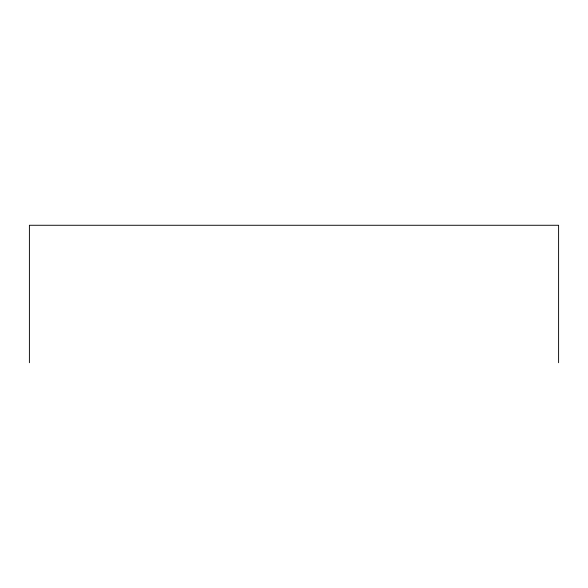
<?xml version="1.0" encoding="UTF-8"?>
<svg xmlns="http://www.w3.org/2000/svg" width="588" height="588" viewBox="0 0 588 588"><rect width="100%" height="100%" fill="white"/><g stroke="black" fill="none" stroke-linecap="round" stroke-linejoin="round"><path stroke-width="0.88" d="M558.6 362.73L558.6 225.27L29.4 225.27L29.4 362.73"/></g></svg>
